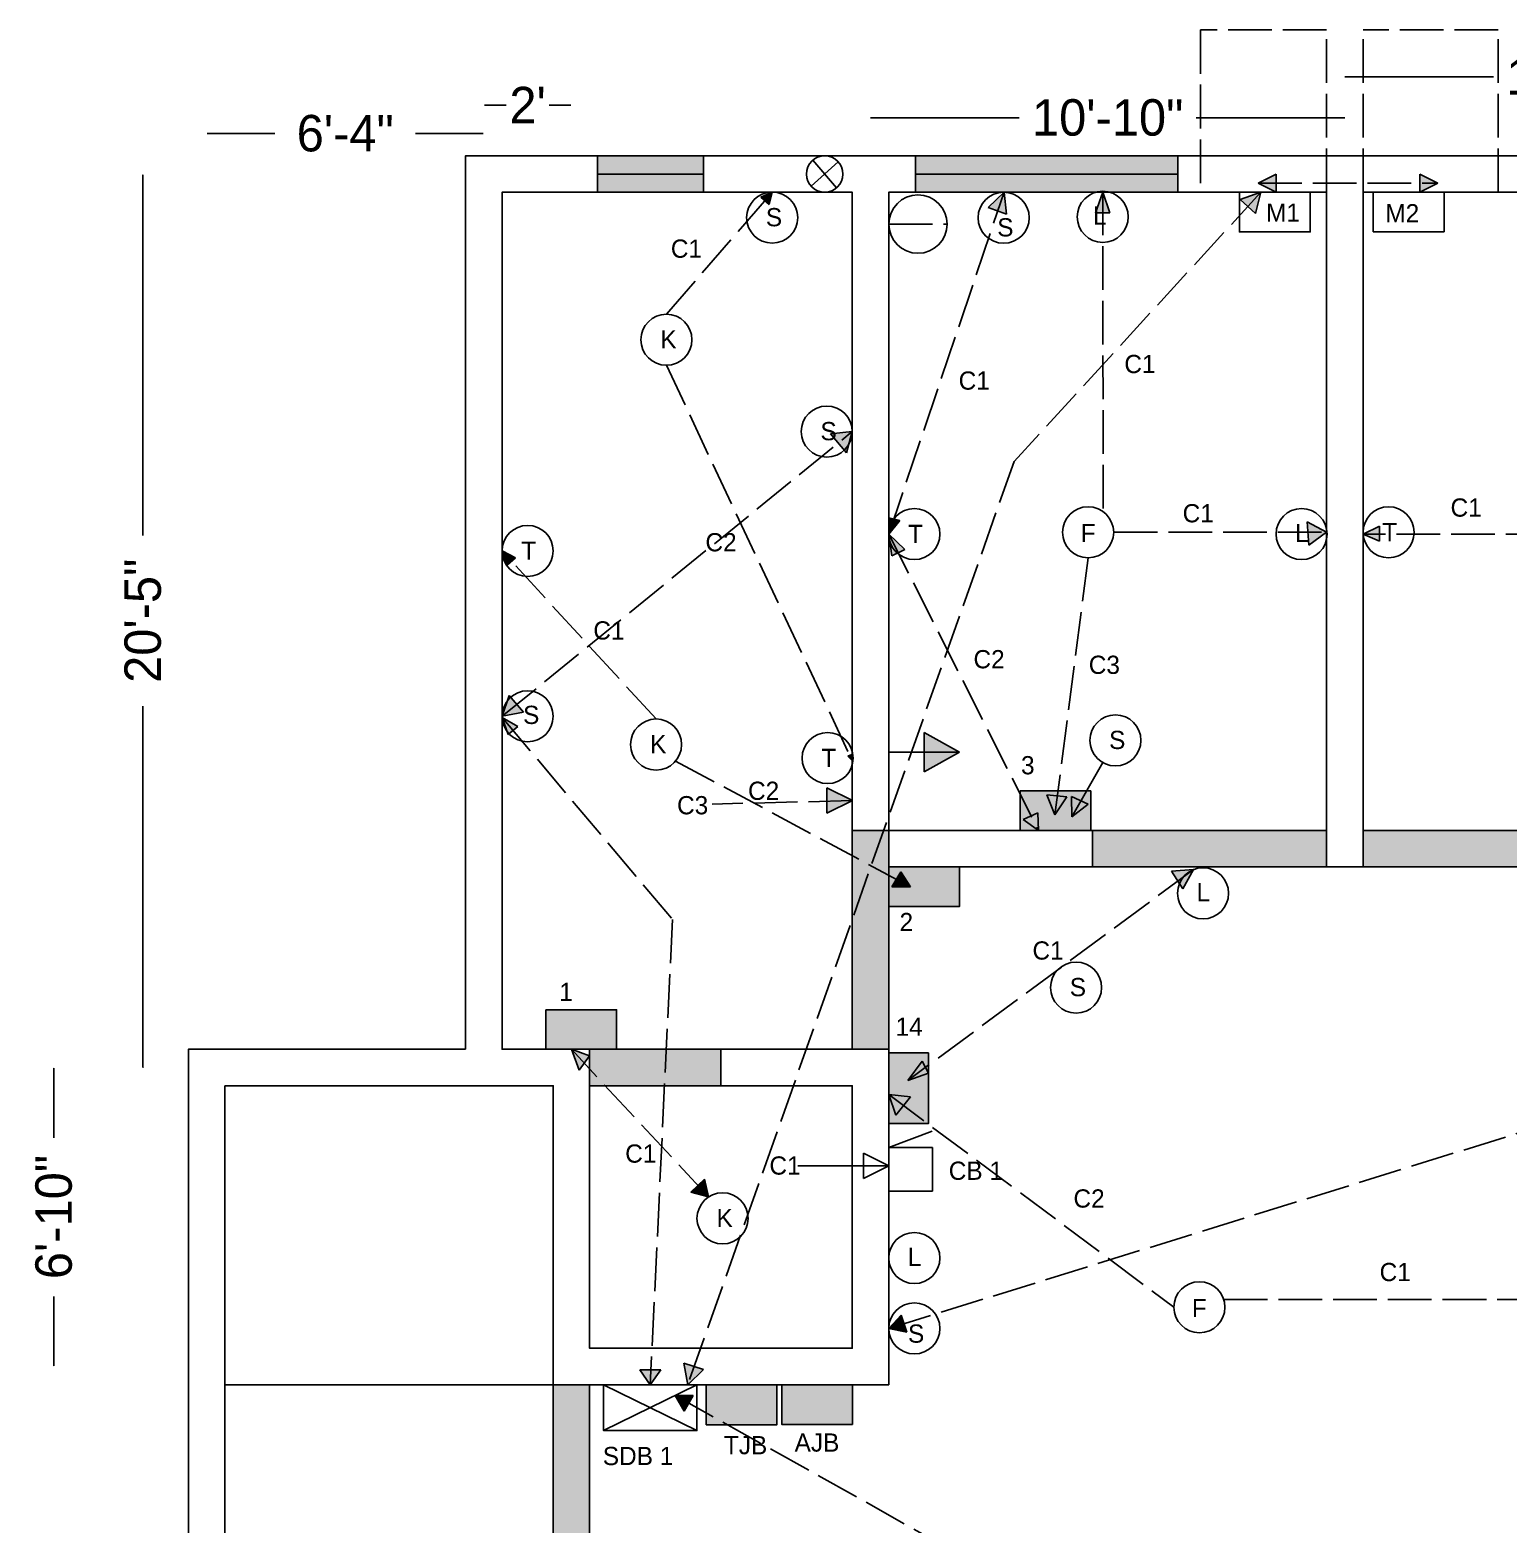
# Model space of a CAD drawing. Header units: feet. Extents: x 145 to 1575, y -322 to 1044.
# Drawn here: x 144.7 to 549.9, y 191.2 to 601 of the extents above; entities that cross this region are included whole.
import ezdxf

# ---------------------------------------------------------------- set-up
doc = ezdxf.new("R2010")
doc.units = ezdxf.units.FT
doc.header["$MEASUREMENT"] = 0
doc.linetypes.add('ACAD_ISO02W100', pattern=[15, 12, -3])
doc.dimstyles.get("Standard").update_dxf_attribs({"dimtxt": 0.18, "dimasz": 0.18, "dimexe": 0.18, "dimexo": 0.0625, "dimgap": 0.09, "dimtad": 0, "dimtih": 1, "dimtoh": 1, "dimdec": 4, "dimzin": 0, "dimdsep": 46, "dimtxsty": 'Standard', "dimcen": 0.09, "dimadec": 0, "dimazin": 0, "dimtfac": 1, "dimtdec": 4, "dimtofl": 0, "dimtmove": 0, "dimatfit": 3, "dimfxl": 0, "dimtolj": 1, "dimtzin": 0, "dimarcsym": 0})

# ---------------------------------------------------------------- blocks, each defined once
blk = doc.blocks.new('*D20')
at = {"color": 0, "lineweight": -2}
for p, q in [((375.13, 576.9), (415.87, 576.9)), ((505.13, 576.9), (464.38, 576.9))]:
    blk.add_line(p, q, dxfattribs=at)
at = {"layer": 'Defpoints', "color": 0}
for p in [(505.13, 576.9), (375.13, 561.45), (505.13, 561.45)]:
    blk.add_point(p, dxfattribs=at)
at = {"color": 0, "insert": (440.13, 576.9), "char_height": 10, "attachment_point": 5}
blk.add_mtext('\\A1;10\'-10"', dxfattribs=at)
blk = doc.blocks.new('_None')
blk = doc.blocks.new('*D21')
at = {"color": 0, "lineweight": -2}
for p, q in [((505.13, 588.13), (545.87, 588.13)), ((635.13, 588.13), (594.38, 588.13))]:
    blk.add_line(p, q, dxfattribs=at)
at = {"layer": 'Defpoints', "color": 0}
for p in [(635.13, 588.13), (505.13, 561.45), (635.13, 561.45)]:
    blk.add_point(p, dxfattribs=at)
at = {"color": 0, "insert": (570.13, 588.13), "char_height": 10, "attachment_point": 5}
blk.add_mtext('\\A1;10\'-10"', dxfattribs=at)
blk = doc.blocks.new('*D23')
at = {"color": 0, "lineweight": -2}
for p, q in [((269.31, 580.36), (275.2, 580.36)), ((292.95, 580.36), (287.05, 580.36))]:
    blk.add_line(p, q, dxfattribs=at)
at = {"color": 0}
for points in [[(269.31, 580.39), (269.31, 580.33), (269.13, 580.36)], [(292.95, 580.39), (292.95, 580.33), (293.13, 580.36)]]:
    blk.add_solid(points, dxfattribs=at)
at = {"layer": 'Defpoints', "color": 0}
for p in [(293.13, 580.36), (269.13, 316.45), (293.13, 316.45)]:
    blk.add_point(p, dxfattribs=at)
at = {"color": 0, "insert": (281.13, 580.36), "char_height": 10, "attachment_point": 5}
blk.add_mtext("\\A1;2'", dxfattribs=at)
blk = doc.blocks.new('*D24')
at = {"color": 0, "lineweight": -2}
for p, q in [((193.31, 572.58), (211.87, 572.58)), ((268.95, 572.58), (250.38, 572.58))]:
    blk.add_line(p, q, dxfattribs=at)
at = {"color": 0}
for points in [[(193.31, 572.61), (193.31, 572.55), (193.13, 572.58)], [(268.95, 572.61), (268.95, 572.55), (269.13, 572.58)]]:
    blk.add_solid(points, dxfattribs=at)
at = {"layer": 'Defpoints', "color": 0}
for p in [(269.13, 572.58), (193.13, 316.45), (269.13, 316.45)]:
    blk.add_point(p, dxfattribs=at)
at = {"color": 0, "insert": (231.13, 572.58), "char_height": 10, "attachment_point": 5}
blk.add_mtext('\\A1;6\'-4"', dxfattribs=at)
blk = doc.blocks.new('_Open')
at = {"color": 0, "linetype": 'ByBlock', "lineweight": -2}
for p, q in [((-1, 0.2), (0, 0)), ((-1, -0.2), (0, 0)), ((0, 0), (-1, 0))]:
    blk.add_line(p, q, dxfattribs=at)
blk = doc.blocks.new('*D35')
at = {"color": 0, "lineweight": -2}
for p, q in [((175.67, 561.27), (175.67, 462.37)), ((175.67, 316.63), (175.67, 415.52))]:
    blk.add_line(p, q, dxfattribs=at)
at = {"color": 0}
blk.add_solid([(175.64, 561.27), (175.7, 561.27), (175.67, 561.45)], dxfattribs=at)
at = {"layer": 'Defpoints', "color": 0}
for p in [(269.13, 561.45), (175.67, 316.45), (269.13, 316.45)]:
    blk.add_point(p, dxfattribs=at)
at = {"color": 0, "lineweight": -2, "xscale": 0.18, "yscale": 0.18, "zscale": 0.18, "rotation": 270}
blk.add_blockref('_Open', (175.67, 316.45), dxfattribs=at)
at = {"color": 0, "insert": (175.67, 438.95), "char_height": 10, "attachment_point": 5, "rotation": 90}
blk.add_mtext('\\A1;20\'-5"', dxfattribs=at)
blk = doc.blocks.new('*D36')
at = {"color": 0, "lineweight": -2}
for p, q in [((151.25, 316.27), (151.25, 297.2)), ((151.25, 234.63), (151.25, 253.69))]:
    blk.add_line(p, q, dxfattribs=at)
at = {"color": 0}
for points in [[(151.22, 316.27), (151.28, 316.27), (151.25, 316.45)], [(151.22, 234.63), (151.28, 234.63), (151.25, 234.45)]]:
    blk.add_solid(points, dxfattribs=at)
at = {"layer": 'Defpoints', "color": 0}
for p in [(293.13, 316.45), (151.25, 234.45), (293.13, 234.45)]:
    blk.add_point(p, dxfattribs=at)
at = {"color": 0, "insert": (151.25, 275.45), "char_height": 10, "attachment_point": 5, "rotation": 90}
blk.add_mtext('\\A1;6\'-10"', dxfattribs=at)

msp = doc.modelspace()

# ---------------------------------------------------------------- hatches: boundary and pattern name
at = {"linetype": 'ACAD_ISO02W100'}
h = msp.add_hatch(color=70, dxfattribs=at)
h.paths.add_polyline_path([(329.29044, 561.44832), (329.29044, 566.44832), (300.24991, 566.44832), (300.24991, 561.44832)])
h.paths.add_polyline_path([(329.29044, 556.44832), (329.29044, 561.44832), (300.24991, 561.44832), (300.24991, 556.44832)])
h.paths.add_polyline_path([(459.39407, 561.44832), (459.39407, 566.44832), (387.43658, 566.44832), (387.43658, 561.44832)])
h.paths.add_polyline_path([(387.43658, 561.44832), (387.43658, 556.44832), (411.50221, 556.44832, -0.00760481), (411.71513, 556.44832), (436.88185, 556.44832, -0.137077422), (440.64923, 556.44832), (459.39407, 556.44832), (459.39407, 561.44832)])
h.paths.add_polyline_path([(624.25099, 561.44832), (624.25099, 566.44832), (570.12527, 566.44832), (570.12527, 561.44832)])
h.paths.add_polyline_path([(570.12527, 561.44832), (570.12527, 556.44832), (620.28316, 556.44832, -0.089970811), (623.13911, 556.44832), (624.25099, 556.44832), (624.25099, 561.44832)])
h.paths.add_polyline_path([(678.12527, -36.01065), (683.12527, -36.01065), (683.12527, 53.44832), (678.12527, 53.44832)])
h.paths.add_polyline_path([(688.12527, 53.44832), (683.12527, 53.44832), (683.12527, -36.01065), (688.12527, -36.01065)])
h.paths.add_polyline_path([(678.12527, 169.44832), (683.12527, 169.44832), (683.12527, 265.44832), (678.12527, 265.44832)])
h.paths.add_polyline_path([(688.12527, 265.44832), (683.12527, 265.44832), (683.12527, 169.44832), (688.12527, 169.44832)])
h.paths.add_polyline_path([(653.82318, -191.55168), (653.82318, -186.55168), (611.84575, -186.55168, -0.000193978), (611.84032, -186.55168), (586.79489, -186.55168), (586.79489, -191.55168)])
h.paths.add_polyline_path([(653.82318, -196.55168), (653.82318, -191.55168), (586.79489, -191.55168), (586.79489, -196.55168)])
h.paths.add_polyline_path([(398.12426, -191.55168), (398.12426, -186.55168), (372.76938, -186.55168, -0.000273873), (372.76171, -186.55168), (325.54055, -186.55168), (325.54055, -191.55168)])
h.paths.add_polyline_path([(325.54055, -191.55168), (325.54055, -196.55168), (398.12426, -196.55168), (398.12426, -191.55168)])
h.paths.add_polyline_path([(275.58287, -191.55168), (275.58287, -186.55168), (209.78864, -186.55168), (209.78864, -191.55168)])
h.paths.add_polyline_path([(209.78864, -191.55168), (209.78864, -196.55168), (275.58287, -196.55168), (275.58287, -191.55168)])
h = msp.add_hatch(color=3, dxfattribs=at)
h.paths.add_polyline_path([(486.32813, 561.44832), (481.32813, 558.94832), (486.32813, 558.94832)])
h.paths.add_polyline_path([(486.32813, 558.94832), (481.32813, 558.94832), (486.32813, 556.44832), (486.32813, 556.44832)])
h.paths.add_polyline_path([(525.65582, 561.44832), (525.65582, 558.94832), (530.65582, 558.94832)])
h.paths.add_polyline_path([(530.65582, 558.94832), (525.65582, 558.94832), (525.65582, 556.44832)])
h = msp.add_hatch(color=3, dxfattribs=at)
h.paths.add_polyline_path([(314.93997, 233.53641), (311.85053, 233.52521), (314.74518, 229.44832)])
h.paths.add_polyline_path([(317.61019, 233.54609), (314.93997, 233.53641), (314.74518, 229.44832)])
h.paths.add_polyline_path([(326.76347, 234.4549), (323.98124, 235.36227), (324.99376, 229.44832)])
h.paths.add_polyline_path([(329.29821, 233.62824), (326.76347, 234.4549), (324.99376, 229.44832)])
h.paths.add_polyline_path([(482.12559, 556.44832), (476.46107, 554.47015), (478.55284, 552.54988)])
h.paths.add_polyline_path([(482.12559, 556.44832), (478.55284, 552.54988), (480.63806, 550.63564)])
h.paths.add_polyline_path([(276.45214, 417.96527, 0.049327273), (275.52183, 416.94897), (274.14399, 412.76293), (278.14637, 416.01783)])
h.paths.add_polyline_path([(276.45214, 417.96527), (276.01989, 418.46214), (275.52183, 416.94897, -0.049327273)])
h.paths.add_polyline_path([(278.14637, 416.01783), (274.14399, 412.76293), (280.02343, 413.86024)])
h.paths.add_polyline_path([(274.13257, 412.43397, 0.000171137), (274.13279, 412.42918), (277.14875, 408.85033), (278.47566, 409.97352)])
h.paths.add_polyline_path([(274.13279, 412.42918), (275.5078, 408.57697, 0.030440973), (276.05651, 407.92577), (277.14875, 408.85033)])
h.paths.add_polyline_path([(275.5078, 408.57697), (275.81362, 407.72017), (276.05651, 407.92577, -0.030440973)])
at = {"linetype": 'ACAD_ISO02W100', "true_color": 0x000000}
h = msp.add_hatch(color=18, dxfattribs=at)
h.paths.add_polyline_path([(348.12218, 556.44832), (345.07697, 555.13362), (346.15467, 554.17601)])
h.paths.add_polyline_path([(348.14972, 556.44832), (348.12218, 556.44832), (346.15467, 554.17601), (347.34618, 553.11727)])
h = msp.add_hatch(color=18, dxfattribs=at)
h.paths.add_polyline_path([(411.71513, 556.44832), (407.39091, 552.28886), (409.99375, 551.34019)])
h.paths.add_polyline_path([(411.71513, 556.44832), (409.99375, 551.34019), (412.3487, 550.48187)])
h.paths.add_polyline_path([(438.76592, 556.44832), (436.83495, 550.78646), (438.77406, 550.78646)])
h.paths.add_polyline_path([(438.76592, 556.44832), (438.77406, 550.78646), (440.7517, 550.78646)])
h = msp.add_hatch(color=18, dxfattribs=at)
h.paths.add_polyline_path([(482.12559, 556.44832), (476.46107, 554.47015), (478.55284, 552.54988)])
h.paths.add_polyline_path([(482.12559, 556.44832), (478.55284, 552.54988), (480.63806, 550.63564)])
at = {"true_color": 0x000000}
h = msp.add_hatch(color=18, dxfattribs=at)
h.paths.add_polyline_path([(276.45214, 417.96527, 0.049327273), (275.52183, 416.94897), (274.14399, 412.76293), (278.14637, 416.01783)])
h.paths.add_polyline_path([(278.14637, 416.01783), (274.14399, 412.76293), (280.02343, 413.86024)])
h.paths.add_polyline_path([(276.01989, 418.46214), (275.52183, 416.94897, -0.049327273), (276.45214, 417.96527)])
h.paths.add_polyline_path([(369.11637, 487.19716, -0.067514951), (367.93466, 485.73262), (368.51498, 485.04137)])
h.paths.add_polyline_path([(369.11637, 487.19716), (370.12527, 490.81371), (370.12527, 490.81912), (366.28578, 487.69667), (367.93466, 485.73262, 0.067514951)])
h.paths.add_polyline_path([(370.12527, 490.81912), (364.15364, 490.23638), (366.28578, 487.69667)])
at = {"linetype": 'ACAD_ISO02W100'}
h = msp.add_hatch(color=3, dxfattribs=at)
h.paths.add_polyline_path([(370.12527, 490.81912), (364.15364, 490.23638), (366.28578, 487.69667)])
h.paths.add_polyline_path([(370.12527, 490.81371), (370.12527, 490.81912), (366.28578, 487.69667), (367.93466, 485.73262, 0.067514951), (369.11637, 487.19716)])
h.paths.add_polyline_path([(369.11637, 487.19716, -0.067514951), (367.93466, 485.73262), (368.51498, 485.04137)])
h = msp.add_hatch(color=104)
h.paths.add_polyline_path([(288.12527, 123.44832), (298.12527, 123.44832), (298.12527, 229.44832), (288.12527, 229.44832)])
h.paths.add_polyline_path([(454.12527, 113.44832), (454.12527, 123.44832), (406.12527, 123.44832), (406.12527, 113.44832)])
h.paths.add_polyline_path([(298.12527, 321.44832), (298.12527, 311.44832), (334.12527, 311.44832), (334.12527, 321.44832)])
h.paths.add_polyline_path([(370.12527, 321.44832), (380.12527, 321.44832), (380.12527, 381.44832), (370.12527, 381.44832)])
h.paths.add_polyline_path([(500.12527, 371.44832), (500.12527, 381.44832), (435.9744, 381.44832), (435.9744, 371.44832)])
h.paths.add_polyline_path([(558.12527, 371.44832), (558.12527, 381.44832), (510.12527, 381.44832), (510.12527, 371.44832)])
h.paths.add_polyline_path([(572.12527, 371.44832), (572.12527, 381.44832), (558.12527, 381.44832), (558.12527, 371.44832)])
h.paths.add_polyline_path([(612.12527, 381.44832), (612.12527, 371.44832), (629.70635, 371.44832), (629.70635, 381.44832)])
h.paths.add_polyline_path([(630.12528, 381.44832), (640.12528, 381.44832), (640.12528, 429.44832), (640.12527, 429.44832), (640.12527, 477.8754), (630.12528, 477.8754)])
h.paths.add_polyline_path([(582.12527, 265.44832), (572.12527, 265.44832), (572.12527, 169.44832), (582.12527, 169.44832)])
h.paths.add_polyline_path([(582.12527, 169.44832), (582.12527, 159.44832), (612.12527, 159.44832), (612.12527, 169.44832)])
h.paths.add_polyline_path([(542.12527, 53.44832), (542.12527, 63.44832), (464.12527, 63.44832), (464.12527, 53.44832)])
h.paths.add_polyline_path([(534.12527, -42.55168), (524.12527, -42.55168), (524.12527, -72.55168), (524.12527, -85.70534), (534.12527, -85.70534), (534.12527, -72.55168)])
at = {"linetype": 'ACAD_ISO02W100', "true_color": 0x000000}
h = msp.add_hatch(color=18, dxfattribs=at)
h.paths.add_polyline_path([(381.48846, 466.857), (380.12527, 467.17272), (380.12527, 462.70655), (380.12527, 462.70654), (380.12528, 462.70654, -0.160015958)])
h.paths.add_polyline_path([(381.52136, 466.84938), (381.48846, 466.857, 0.160015958), (380.12528, 462.70654)])
h.paths.add_polyline_path([(383.17259, 466.46694), (381.52136, 466.84938), (380.12528, 462.70654), (380.12528, 462.70653)])
h = msp.add_hatch(color=18, dxfattribs=at)
h.paths.add_polyline_path([(494.84942, 466.06405), (495.04701, 463.20654), (500.12527, 463.20654)])
h.paths.add_polyline_path([(500.12527, 463.20654), (495.04701, 463.20654), (495.29292, 459.65008)])
h.paths.add_polyline_path([(514.64461, 462.70653), (510.14315, 462.70653), (514.64461, 460.80409)])
h.paths.add_polyline_path([(514.64461, 464.88298), (510.14315, 462.70653), (514.64461, 462.70653)])
h = msp.add_hatch(color=18, dxfattribs=at)
h.paths.add_polyline_path([(380.37324, 460.85991), (380.92379, 456.75991), (382.44723, 457.49925, -0.143962794)])
h.paths.add_polyline_path([(380.12528, 462.70653), (380.37324, 460.85991, 0.143962794), (382.44723, 457.49925), (382.69599, 457.61997)])
h.paths.add_polyline_path([(380.12528, 462.70653), (382.69599, 457.61997), (384.4866, 458.48897)])
h = msp.add_hatch(color=18, dxfattribs=at)
h.paths.add_polyline_path([(274.12528, 458.11493), (274.12528, 458.11493), (275.61125, 454.29369), (276.71714, 455.28419)])
h.paths.add_polyline_path([(277.76034, 456.21853), (274.12528, 458.11493), (274.12528, 458.11493), (276.71714, 455.28419)])
h = msp.add_hatch(color=18, dxfattribs=at)
h.paths.add_polyline_path([(317.61019, 233.54609), (314.93997, 233.53641), (314.74518, 229.44832)])
h.paths.add_polyline_path([(314.93997, 233.53641), (311.85053, 233.52521), (314.74518, 229.44832)])
h.paths.add_polyline_path([(278.47566, 409.97352), (274.13257, 412.43397, 0.000171137), (274.13279, 412.42918), (277.14875, 408.85033)])
h.paths.add_polyline_path([(274.13279, 412.42918), (275.5078, 408.57697, 0.030440973), (276.05651, 407.92577), (277.14875, 408.85033)])
h.paths.add_polyline_path([(275.5078, 408.57697), (275.81362, 407.72017), (276.05651, 407.92577, -0.030440973)])
at = {"true_color": 0x000000}
h = msp.add_hatch(color=18, dxfattribs=at)
h.paths.add_polyline_path([(444.21749, 13.05434), (434.52785, 7.63366), (444.21749, 7.63366)])
h.paths.add_polyline_path([(444.21749, 7.63366), (434.52785, 7.63366), (444.21749, 2.21299)])
h.paths.add_polyline_path([(562.25495, 342.6364), (552.56531, 337.21573), (562.25495, 337.21573)])
h.paths.add_polyline_path([(562.25495, 337.21573), (552.56531, 337.21573), (562.25495, 331.79505)])
h.paths.add_polyline_path([(389.81491, 408.3453), (389.81491, 402.92462), (399.50454, 402.92462)])
h.paths.add_polyline_path([(399.50454, 402.92462), (389.81491, 402.92462), (389.81491, 397.50395)])
h.paths.add_polyline_path([(651.38586, 43.77323), (645.96519, 43.77323), (651.38586, 34.0836)])
h.paths.add_polyline_path([(656.80654, 43.77323), (651.38586, 43.77323), (651.38586, 34.0836)])
at = {"linetype": 'ACAD_ISO02W100', "true_color": 0x000000}
h = msp.add_hatch(color=18, dxfattribs=at)
h.paths.add_polyline_path([(369.95896, 402.3139), (369.42465, 402.07594), (370.12527, 400.58542)])
h.paths.add_polyline_path([(369.42465, 402.07594), (368.85845, 401.82378), (370.12527, 400.58542)])
at = {"linetype": 'ACAD_ISO02W100'}
h = msp.add_hatch(color=253, dxfattribs=at)
h.paths.add_polyline_path([(435.50454, 392.28967), (416.12527, 392.28967), (416.12527, 381.44832), (435.50454, 381.44832)])
h.paths.add_polyline_path([(399.50454, 371.44832), (380.12527, 371.44832), (380.12527, 360.55334), (399.50454, 360.55334)])
h.paths.add_polyline_path([(591.50454, 392.28967), (572.12527, 392.28967), (572.12527, 381.44832), (591.50454, 381.44832)])
h.paths.add_polyline_path([(610.88381, 392.28967), (591.50454, 392.28967), (591.50454, 381.44832), (610.88381, 381.44832)])
h.paths.add_polyline_path([(681.0175, 392.28967), (661.63823, 392.28967), (661.63823, 381.44832), (681.0175, 381.44832)])
h.paths.add_polyline_path([(390.96663, 320.45448), (380.12528, 320.45448), (380.12528, 301.07521), (390.96663, 301.07521)])
h.paths.add_polyline_path([(572.12527, 168.57804), (561.29548, 168.57804), (561.29548, 149.19877), (572.12527, 149.19877)])
h.paths.add_polyline_path([(634.48474, 180.28967), (615.10547, 180.28967), (615.10547, 169.44832), (634.48474, 169.44832)])
h.paths.add_polyline_path([(356.20923, 134.28967), (336.82996, 134.28967), (336.82996, 123.44832), (356.20923, 123.44832)])
h.paths.add_polyline_path([(392.85251, 113.44832), (373.47324, 113.44832), (373.47324, 102.7024), (392.85251, 102.7024)])
h.paths.add_polyline_path([(544.96663, -86.09066), (534.12528, -86.09066), (534.12528, -105.46993), (544.96663, -105.46993)])
h.paths.add_polyline_path([(582.63604, 53.44832), (563.25677, 53.44832), (563.25677, 42.53743), (582.63604, 42.53743)])
at = {"linetype": 'ACAD_ISO02W100', "true_color": 0x000000}
h = msp.add_hatch(color=18, dxfattribs=at)
h.paths.add_polyline_path([(363.16666, 393.14367), (363.16666, 389.45378), (370.12527, 389.62297), (370.12527, 389.66436)])
h.paths.add_polyline_path([(370.12527, 389.62297), (363.16666, 389.45378), (363.16666, 386.14367)])
h = msp.add_hatch(color=18, dxfattribs=at)
h.paths.add_polyline_path([(419.17127, 385.44793), (417.00075, 384.47671), (421.19264, 381.44832)])
h.paths.add_polyline_path([(420.93588, 386.23752), (419.17127, 385.44793), (421.19264, 381.44832)])
h.paths.add_polyline_path([(426.33395, 390.93518), (423.47732, 391.23333), (425.66457, 385.75326)])
h.paths.add_polyline_path([(428.9701, 390.66004), (426.33395, 390.93518), (425.66457, 385.75326)])
at = {"true_color": 0x000000}
h = msp.add_hatch(color=18, dxfattribs=at)
h.paths.add_polyline_path([(432.80334, 389.56181), (430.23261, 390.79598), (430.32237, 385.20653)])
h.paths.add_polyline_path([(432.80334, 389.56181), (430.32237, 385.20653), (434.74007, 388.63201)])
h.paths.add_polyline_path([(585.72586, 389.37477), (582.76554, 390.79598), (582.85529, 385.20653)])
h.paths.add_polyline_path([(669.30891, 389.31499), (667.26554, 390.29598), (667.35529, 384.70653)])
h.paths.add_polyline_path([(669.30891, 389.31499), (667.35529, 384.70653), (671.773, 388.13201)])
h.paths.add_polyline_path([(587.273, 388.63201), (585.72586, 389.37477), (582.85529, 385.20653)])
at = {"linetype": 'ACAD_ISO02W100'}
for color, points in [(253, [(399.50454, 371.44832), (380.12527, 371.44832), (380.12527, 369.14037), (382.18739, 368.03463), (383.39605, 370.10229), (386.07712, 365.9489), (380.96816, 365.9489), (382.18739, 368.03463), (380.12527, 369.14037), (380.12527, 360.55334), (399.50454, 360.55334)]), (92, [(349.47125, 229.44832), (330.09198, 229.44832), (330.09198, 218.49781), (349.47125, 218.49781)]), (130, [(370.16051, 229.4395), (350.78124, 229.44832), (350.78124, 218.59815), (370.16051, 218.59815)])]:
    msp.add_hatch(color=color, dxfattribs=at).paths.add_polyline_path(points)
at = {"linetype": 'ACAD_ISO02W100', "true_color": 0x000000}
h = msp.add_hatch(color=18, dxfattribs=at)
h.paths.add_polyline_path([(382.18739, 368.03463), (380.96816, 365.9489), (386.07712, 365.9489)])
h.paths.add_polyline_path([(383.39605, 370.10229), (382.18739, 368.03463), (386.07712, 365.9489)])
h = msp.add_hatch(color=18, dxfattribs=at)
h.paths.add_polyline_path([(463.64671, 370.6982), (457.66166, 370.27487), (459.37825, 367.54783), (460.83407, 368.62231, -0.126857499)])
h.paths.add_polyline_path([(463.64671, 370.6982), (460.83407, 368.62231, 0.072722166), (459.79715, 366.88234), (460.72977, 365.40074)])
h.paths.add_polyline_path([(463.64671, 370.6982, 0.126857499), (460.83407, 368.62231)])
h.paths.add_polyline_path([(460.83407, 368.62231), (459.37825, 367.54783), (459.79715, 366.88234, -0.072722166)])
msp.add_hatch(color=253).paths.add_polyline_path([(305.50454, 332.28967), (286.12527, 332.28967), (286.12527, 321.44832), (305.50454, 321.44832)])
h = msp.add_hatch(color=18, dxfattribs=at)
h.paths.add_polyline_path([(293.12527, 321.44832), (295.24258, 315.72322), (296.64867, 317.65346)])
h.paths.add_polyline_path([(298.12527, 319.68049), (293.12527, 321.44832), (296.64867, 317.65346)])
h = msp.add_hatch(color=18, dxfattribs=at)
h.paths.add_polyline_path([(390.164, 316.46375), (389.27841, 318.15733), (385.32601, 312.89303)])
h.paths.add_polyline_path([(390.164, 316.46375), (385.32601, 312.89303), (390.96663, 314.92883)])
h = msp.add_hatch(color=18, dxfattribs=at)
h.paths.add_polyline_path([(384.16994, 305.98614), (380.12528, 309.00369), (382.08191, 303.33169)])
h.paths.add_polyline_path([(386.09854, 308.43789), (380.12528, 309.00369), (380.12528, 309.00369), (384.16994, 305.98614)])
h = msp.add_hatch(color=18, dxfattribs=at)
h.paths.add_polyline_path([(329.62434, 285.82743), (327.81519, 284.08574), (330.72628, 280.95037)])
h.paths.add_polyline_path([(327.81519, 284.08574), (325.89459, 282.23674), (330.72628, 280.95037)])
at = {"linetype": 'ACAD_ISO02W100'}
h = msp.add_hatch(color=3, dxfattribs=at)
h.paths.add_polyline_path([(383.51362, 248.56223), (380.14041, 244.90183), (384.28764, 246.1891)])
h.paths.add_polyline_path([(384.28764, 246.1891), (380.14041, 244.90183), (380.12527, 244.8854), (385.02988, 243.91338)])
at = {"linetype": 'ACAD_ISO02W100', "true_color": 0x000000}
h = msp.add_hatch(color=18, dxfattribs=at)
h.paths.add_polyline_path([(324.99376, 229.44832), (326.76347, 234.4549), (323.98124, 235.36227)])
h.paths.add_polyline_path([(324.99376, 229.44832), (329.29821, 233.62824), (326.76347, 234.4549)])
h = msp.add_hatch(color=18, dxfattribs=at)
h.paths.add_polyline_path([(329.29821, 233.62824), (326.76347, 234.4549), (324.99376, 229.44832)])
h.paths.add_polyline_path([(326.76347, 234.4549), (323.98124, 235.36227), (324.99376, 229.44832)])
h = msp.add_hatch(color=18, dxfattribs=at)
h.paths.add_polyline_path([(317.61019, 233.54609), (314.93997, 233.53641), (314.74518, 229.44832)])
h.paths.add_polyline_path([(314.93997, 233.53641), (311.85053, 233.52521), (314.74518, 229.44832)])
at = {"linetype": 'ACAD_ISO02W100'}
h = msp.add_hatch(color=3, dxfattribs=at)
h.paths.add_polyline_path([(326.52807, 226.50381), (321.52807, 226.50381), (325.31354, 224.38682)])
h.paths.add_polyline_path([(325.31354, 224.38682), (321.52807, 226.50381), (324.05175, 222.18744)])

# ---------------------------------------------------------------- linework, layer by layer
for p, q in [((500.12527, 600.96044), (465.53113, 600.96044)), ((465.53113, 600.96044), (465.53113, 556.44832)), ((500.12527, 556.44832), (500.12527, 600.96044)), ((510.12527, 556.44832), (510.12527, 600.97332)), ((547.20209, 600.97332), (510.12527, 600.97332)), ((547.20209, 556.44832), (547.20209, 600.97332)), ((319.16339, 523.00324), (348.16036, 556.49242)), ((345.07697, 555.13362), (348.12218, 556.44832)), ((347.34618, 553.11727), (345.07697, 555.13362)), ((348.16036, 556.49242), (347.34618, 553.11727)), ((380.12527, 462.70654), (411.71513, 556.44832)), ((411.71513, 556.44832), (407.39091, 552.28886)), ((411.71513, 556.44832), (412.3487, 550.48187)), ((438.76592, 556.44832), (436.82916, 550.7695)), ((438.76554, 556.70653), (438.89189, 468.86102)), ((438.76592, 556.44832), (440.7517, 550.78646)), ((482.12559, 556.44832), (476.46107, 554.47015)), ((480.63806, 550.63564), (476.46107, 554.47015)), ((482.12559, 556.44832), (480.63806, 550.63564)), ((412.3487, 550.48187), (407.39091, 552.28886)), ((440.7517, 550.78646), (436.83495, 550.78646)), ((380.12527, 547.71069), (396.12527, 547.71655)), ((319.16339, 509.00324), (370.12527, 400.58542)), ((383.17259, 466.46694), (380.12527, 467.17272)), ((380.12527, 467.17272), (380.12527, 462.70653)), ((380.12528, 462.70653), (383.17259, 466.46694)), ((441.76554, 463.20654), (500.12527, 463.20654)), ((500.12527, 463.20654), (494.84942, 466.06405)), ((495.29292, 459.65008), (494.84942, 466.06405)), ((500.12527, 463.20654), (495.29292, 459.65008)), ((510.14315, 462.70653), (514.64461, 464.88298)), ((514.64461, 464.88298), (514.64461, 460.80409)), ((380.12528, 462.70653), (421.19264, 381.44832)), ((380.12528, 462.70653), (380.92379, 456.75991)), ((384.4866, 458.48897), (380.12528, 462.70653)), ((561.26554, 462.70653), (510.12527, 462.70653)), ((514.64461, 460.80409), (510.14315, 462.70653)), ((274.12527, 458.11493), (275.61125, 454.29369)), ((274.12527, 458.11493), (277.76034, 456.21853)), ((316.33867, 412.01091), (274.12528, 458.11493)), ((277.76034, 456.21853), (275.61125, 454.29369)), ((380.92379, 456.75991), (384.4866, 458.48897)), ((434.76554, 456.20654), (425.66457, 385.75326)), ((274.12527, 412.4381), (278.47566, 409.97352)), ((274.13279, 412.42918), (275.81362, 407.72017)), ((278.47566, 409.97352), (275.81362, 407.72017)), ((368.85845, 401.82378), (369.95896, 402.3139)), ((370.12527, 400.58542), (368.85845, 401.82378)), ((369.95896, 402.3139), (370.12527, 400.58542)), ((321.67603, 400.48182), (386.07712, 365.9489)), ((370.12527, 389.62297), (331.7239, 388.68931)), ((363.16666, 393.14367), (370.16666, 389.64367)), ((363.16666, 393.14367), (363.16666, 386.14367)), ((370.16666, 389.64367), (363.16666, 386.14367)), ((425.66457, 385.75326), (423.47732, 391.23333)), ((423.47732, 391.23333), (428.9701, 390.66004)), ((428.9701, 390.66004), (425.66457, 385.75326)), ((417.00075, 384.47671), (420.93588, 386.23752)), ((420.93588, 386.23752), (421.19264, 381.44832)), ((421.19264, 381.44832), (417.00075, 384.47671)), ((380.96816, 365.9489), (383.39605, 370.10229)), ((383.39605, 370.10229), (386.07712, 365.9489)), ((463.64671, 370.6982), (385.32601, 312.89303)), ((463.64671, 370.6982), (457.66166, 370.27487)), ((457.66166, 370.27487), (460.72977, 365.40074)), ((460.72977, 365.40074), (463.64671, 370.6982)), ((386.07712, 365.9489), (380.96816, 365.9489)), ((380.96816, 365.9489), (380.96816, 365.9489)), ((330.72628, 280.95037), (293.12527, 321.44832)), ((293.12527, 321.44832), (295.24258, 315.72322)), ((298.12527, 319.68049), (293.12527, 321.44832)), ((295.24258, 315.72322), (298.12527, 319.68049)), ((385.32601, 312.89303), (389.27841, 318.15733)), ((389.27841, 318.15733), (390.96663, 314.92883)), ((390.96663, 314.92883), (385.32601, 312.89303)), ((380.12527, 309.00369), (386.09854, 308.43789)), ((380.12528, 309.00369), (458.26554, 250.70654)), ((380.12528, 309.00369), (382.08191, 303.33169)), ((386.09854, 308.43789), (382.08191, 303.33169)), ((373.17441, 292.96799), (380.17441, 289.46799)), ((373.17441, 292.96799), (373.17441, 285.96799)), ((380.17441, 289.46799), (373.17441, 285.96799)), ((325.89459, 282.23674), (329.62434, 285.82743)), ((330.72628, 280.95037), (329.62434, 285.82743)), ((330.72628, 280.95037), (325.89459, 282.23674)), ((471.92462, 252.86446), (572.17173, 252.84961)), ((380.12527, 244.8854), (383.51362, 248.56223)), ((385.02988, 243.91338), (383.51362, 248.56223)), ((380.12527, 244.8854), (385.02988, 243.91338)), ((324.99376, 229.44832), (323.98124, 235.36227)), ((323.98124, 235.36227), (329.29821, 233.62824)), ((324.99376, 229.44832), (329.29821, 233.62824)), ((311.85053, 233.52521), (317.61019, 233.54609)), ((314.74518, 229.44832), (311.85053, 233.52521)), ((314.74518, 229.44832), (317.61019, 233.54609)), ((321.52807, 226.50381), (326.52807, 226.50381)), ((321.52807, 226.50381), (324.05175, 222.18744)), ((324.05175, 222.18744), (326.52807, 226.50381))]:
    msp.add_line(p, q, dxfattribs=at)
for p, q in [((264.12527, 566.44832), (706.12527, 566.44832)), ((264.12527, 566.44832), (264.12527, 321.44832)), ((366.28857, 564.77797), (358.82842, 558.11868)), ((359.30493, 565.24494), (365.81206, 557.65171)), ((481.32813, 558.94832), (486.32813, 561.44832)), ((486.32813, 561.44832), (486.32813, 556.44832)), ((525.65582, 561.44832), (530.65582, 558.94832)), ((525.65582, 556.44832), (525.65582, 561.44832)), ((486.32813, 556.44832), (481.32813, 558.94832)), ((530.65582, 558.94832), (525.65582, 556.44832)), ((274.12527, 556.44832), (370.12527, 556.44832)), ((274.12527, 556.44832), (274.12527, 321.44832)), ((380.12527, 556.44832), (500.12527, 556.44832)), ((510.12527, 556.44832), (630.12527, 556.44832)), ((370.12527, 490.81912), (364.15364, 490.23638)), ((368.51498, 485.04137), (364.15364, 490.23638)), ((370.12722, 490.8207), (368.51498, 485.04137)), ((274.14399, 412.76293), (276.01989, 418.46214)), ((276.01989, 418.46214), (280.02343, 413.86024)), ((274.12527, 412.75943), (280.02343, 413.86024)), ((389.81491, 408.3453), (389.81491, 397.50395)), ((389.81491, 408.3453), (399.50454, 402.92462)), ((380.12528, 402.92462), (399.50454, 402.92462)), ((389.81491, 397.50395), (399.50454, 402.92462)), ((430.32237, 385.20653), (438.78595, 400.06409)), ((430.32237, 385.20653), (430.23261, 390.79598)), ((430.23261, 390.79598), (434.74007, 388.63201)), ((430.32237, 385.20653), (434.74007, 388.63201)), ((264.12527, 321.44832), (188.12527, 321.44832)), ((188.12527, 321.44832), (188.12527, -196.55168)), ((188.12527, 321.44832), (188.12527, -196.55168)), ((298.12527, 311.44832), (298.12527, 321.44832)), ((334.12527, 321.44832), (334.12527, 311.44832)), ((370.12527, 321.44832), (380.12527, 321.44832)), ((264.12527, 311.44832), (198.12527, 311.44832)), ((198.12527, 311.44832), (198.12527, -186.55168)), ((198.12527, 311.44832), (198.12527, -186.55168)), ((380.12527, 294.53066), (392.03387, 298.99507)), ((380.12527, 294.53066), (380.12527, 282.53066)), ((392.12527, 294.53066), (380.12527, 294.53066)), ((392.12527, 282.53066), (392.12527, 294.53066)), ((380.17441, 289.46799), (355.18295, 289.46799)), ((380.12527, 282.53066), (392.12527, 282.53066)), ((288.12527, 229.44832), (288.12527, 207.44832)), ((298.12527, 229.44832), (298.12527, 207.44832)), ((301.95848, 229.44832), (327.53187, 216.90608)), ((301.95848, 216.90608), (327.53187, 229.44832))]:
    msp.add_line(p, q)
at = {"color": 0}
for p, q in [((300.24991, 561.44832), (329.29044, 561.44832)), ((387.43658, 561.44832), (459.39407, 561.44832))]:
    msp.add_line(p, q, dxfattribs=at)
at = {"color": 3, "linetype": 'ACAD_ISO02W100'}
for p, q in [((481.32813, 558.94832), (530.65582, 558.94832)), ((482.12559, 556.44832), (414.49587, 482.65343)), ((274.12527, 412.7477), (370.12722, 490.8207)), ((414.49587, 482.65343), (324.99376, 229.44832)), ((274.12527, 412.4381), (320.82385, 357.02383)), ((320.82385, 357.02383), (314.74518, 229.44832)), ((380.12527, 244.89713), (572.12271, 304.49181)), ((321.52807, 226.50381), (459.39338, 149.40377))]:
    msp.add_line(p, q, dxfattribs=at)
for points in [[(264.12527, 321.44832), (264.12527, 566.44832), (380.12527, 566.44832)], [(370.12527, 566.44832), (510.12527, 566.44832)], [(500.12527, 566.44832), (640.12527, 566.44832)], [(298.12527, 321.44832), (274.12527, 321.44832), (274.12527, 556.44832), (370.12527, 556.44832), (370.12527, 357.44832)], [(370.12527, 371.44832), (370.12527, 556.44832)], [(380.12527, 556.44832), (380.12527, 381.44832)], [(452.12527, 381.44832), (380.12527, 381.44832), (380.12527, 556.44832), (500.12527, 556.44832), (500.12527, 381.44832)], [(510.12527, 556.44832), (510.12527, 371.44832), (500.12527, 371.44832)], [(510.12527, 371.44832), (500.12527, 371.44832), (500.12527, 556.44832)], [(510.12527, 381.44832), (510.12527, 556.44832), (630.12527, 556.44832), (630.12527, 429.44832)], [(380.12527, 371.44832), (380.12527, 357.44832)], [(452.12527, 371.44832), (380.12527, 371.44832)], [(188.12527, 219.44832), (188.12527, 321.44832), (264.12527, 321.44832)], [(274.12527, 321.44832), (298.12527, 321.44832)], [(288.12527, 321.44832), (288.12527, 321.44832), (298.12527, 321.44832)], [(380.12527, 321.44832), (380.12527, 229.44832), (298.12527, 229.44832)], [(370.12527, 321.44832), (334.12527, 321.44832)], [(334.12527, 321.44832), (370.12527, 321.44832)], [(380.12527, 321.44832), (380.12527, 311.44832)], [(288.12527, 311.44832), (264.12527, 311.44832)], [(288.12527, 229.44832), (288.12527, 311.44832)], [(298.12527, 311.44832), (298.12527, 239.44832)], [(334.12527, 311.44832), (370.12527, 311.44832), (370.12527, 239.44832), (298.12527, 239.44832), (298.12527, 311.44832)], [(370.12527, 311.44832), (334.12527, 311.44832)]]:
    msp.add_lwpolyline(points)
for points in [[(300.24991, 566.44832), (329.29044, 566.44832), (329.29044, 556.44832), (300.24991, 556.44832)], [(387.43658, 566.44832), (459.39407, 566.44832), (459.39407, 556.44832), (387.43658, 556.44832)], [(476.24826, 556.44832), (495.62753, 556.44832), (495.62753, 545.59459), (476.24826, 545.59459)], [(512.93835, 556.44832), (532.31762, 556.44832), (532.31762, 545.62091), (512.93835, 545.62091)], [(435.9744, 381.44832), (500.12527, 381.44832), (500.12527, 371.44832), (435.9744, 371.44832)], [(510.12527, 371.44832), (558.12527, 371.44832), (558.12527, 381.44832), (510.12527, 381.44832)], [(286.12527, 332.28967), (305.50454, 332.28967), (305.50454, 321.44832), (286.12527, 321.44832)], [(298.12527, 321.44832), (334.12527, 321.44832), (334.12527, 311.44832), (298.12527, 311.44832)], [(390.96663, 320.45448), (390.96663, 301.07521), (380.12528, 301.07521), (380.12528, 320.45448)], [(198.12527, 311.44832), (288.12527, 311.44832), (288.12527, 229.44832), (198.12527, 229.44832)], [(298.12527, 229.44832), (288.12527, 229.44832), (288.12527, 123.44832), (298.12527, 123.44832)], [(301.95848, 229.44832), (327.53187, 229.44832), (327.53187, 216.90608), (301.95848, 216.90608)], [(330.09198, 229.44832), (349.47125, 229.44832), (349.47125, 218.49781), (330.09198, 218.49781)], [(350.78124, 229.44832), (370.16051, 229.4395), (370.16051, 218.59815), (350.78124, 218.59815)]]:
    msp.add_lwpolyline(points, close=True)
at = {"flags": 128}
for points in [[(416.12527, 392.28967), (435.50454, 392.28967), (435.50454, 381.44832), (416.12527, 381.44832)], [(380.12527, 381.44832), (370.12527, 381.44832), (370.12527, 321.44832), (380.12527, 321.44832)], [(380.12527, 371.44832), (399.50454, 371.44832), (399.50454, 360.55334), (380.12527, 360.55334)]]:
    msp.add_lwpolyline(points, close=True, dxfattribs=at)
for centre, radius in [((362.5585, 561.44832), 5), ((348.16036, 549.49242), 7), ((388.12527, 547.71655), 8), ((411.60867, 549.44913), 7), ((438.76554, 549.70653), 7), ((319.16339, 516.00324), 7), ((363.12722, 490.8207), 7), ((387.12528, 462.70653), 7), ((434.76554, 463.20654), 7), ((493.26554, 462.70653), 7), ((517.12527, 463.20653), 7), ((281.12528, 458.11493), 7), ((281.12527, 412.75357), 7), ((316.33867, 405.01091), 7), ((442.25075, 406.14645), 7), ((363.36272, 401.28381), 7), ((466.26554, 364.20653), 7), ((431.46927, 338.37158), 7), ((334.5497, 275.0868), 7), ((387.12528, 264.20653), 7), ((465.26554, 250.70654), 7), ((387.12527, 244.89126), 7)]:
    msp.add_circle(centre, radius)

# ---------------------------------------------------------------- texts
at = {"color": 3, "char_height": 5, "attachment_point": 1}
for s, insert, width in [('M1', (483.53642, 553.35496), 8.9281506), ('M2', (516.2331, 553.18952), 15.7990023), ('S', (361.39002, 493.44633), 7.2329995), ('S', (279.87981, 415.64371), 7.2329995), ('S', (385.38807, 245.97686), 7.2329995)]:
    msp.add_mtext(s, dxfattribs=dict(at, insert=insert, width=width))
at = {"char_height": 5, "attachment_point": 1}
for s, insert, width in [('S', (346.42315, 552.11806), 7.2329995), ('S', (409.84822, 549.3346), 7.2329995), ('L', (436.12031, 552.57114), 7.2329995), ('K', (317.52464, 518.60895), 7.2329995), ('T', (385.38573, 465.25367), 7.2329995), ('F', (432.69616, 465.50974), 7.2329995), ('L', (491.47144, 465.50029), 7.2329995), ('T', (515.38573, 465.75367), 7.2329995), ('T', (279.38573, 460.66206), 7.2329995), ('K', (314.69992, 407.61663), 7.2329995), ('S', (440.51355, 408.77208), 7.2329995), ('T', (361.62318, 403.83095), 7.2329995), ('3', (416.37051, 401.84008), 15.7990023), ('L', (464.47144, 367.00029), 7.2329995), ('2', (383.07131, 358.83864), 15.7990023), ('S', (429.73206, 340.99721), 7.2329995), ('1', (289.8068, 339.68003), 15.7990023), (' 14', (380.12527, 330.13588), 15.7990023), ('{\\C4;CB 1}', (396.55234, 290.63989), 23.5000027), ('K', (332.91095, 277.69251), 7.2329995), ('L', (385.33117, 267.00029), 7.2329995), ('F', (463.19616, 253.00974), 7.2329995), ('{\\C3;TJB}', (334.92441, 215.39492), 15.7990023), ('{\\C4;AJB}', (354.31477, 216.11235), 15.7990023), ('SDB 1', (301.72936, 212.41769), 22.5488987)]:
    msp.add_mtext(s, dxfattribs=dict(at, insert=insert, width=width))
at = {"linetype": 'ACAD_ISO02W100', "char_height": 5, "width": 10.1284113, "attachment_point": 1}
for s, insert in [('C1', (320.38095, 543.48867)), ('C1', (444.68807, 511.85697)), ('C1', (399.2718, 507.31463)), ('C1', (534.10517, 472.49573)), ('C1', (460.67445, 470.93352)), ('C2', (329.86357, 462.98101)), ('C1', (299.13274, 438.80477)), ('C2', (403.33987, 430.90869)), ('C3', (434.9379, 429.37635)), ('C2', (341.54453, 394.828)), ('C3', (322.08552, 390.87371)), ('C1', (419.51013, 351.03302)), ('C1', (307.86826, 295.34714)), ('C1', (347.40377, 292.07131)), ('C2', (430.74726, 283.03062)), ('C1', (514.66129, 262.86217))]:
    msp.add_mtext(s, dxfattribs=dict(at, insert=insert))

# ---------------------------------------------------------------- dimensions: what is measured, and where the dimension line sits
for p1, p2, distance, override, picture, middle in [((505.12527, 561.44832), (635.12527, 561.44832), 26.68409, {"dimtxt": 10, "dimlunit": 4, "dimblk1": 'None', "dimblk2": 'None', "dimsah": 1, "dimse1": 1, "dimse2": 1}, '*D21', (570.12527, 588.13241)), ((269.12527, 316.44832), (293.12527, 316.44832), 263.91254, {"dimtxt": 10, "dimlunit": 4, "dimse1": 1, "dimse2": 1}, '*D23', (281.12527, 580.36087)), ((375.12527, 561.44832), (505.12527, 561.44832), 15.45299, {"dimtxt": 10, "dimlunit": 4, "dimblk1": 'None', "dimblk2": 'None', "dimsah": 1, "dimse1": 1, "dimse2": 1}, '*D20', (440.12527, 576.90131)), ((193.12527, 316.44832), (269.12527, 316.44832), 256.13436, {"dimtxt": 10, "dimzin": 0, "dimlunit": 4, "dimse1": 1, "dimse2": 1}, '*D24', (231.12527, 572.58268))]:
    dim = msp.add_aligned_dim(p1=p1, p2=p2, distance=distance, dimstyle='Standard', override=override)
    dim.commit()
    dim.dimension.update_dxf_attribs({"geometry": picture, "text_midpoint": middle})
dim = msp.add_linear_dim(base=(175.66989, 316.44832), p1=(269.12527, 561.44832), p2=(269.12527, 316.44832), angle=270, dimstyle='Standard', override={"dimtxt": 10, "dimlunit": 4, "dimblk2": 'Open', "dimsah": 1, "dimse1": 1, "dimse2": 1, "dimsd1": 0})
dim.commit()
dim.dimension.update_dxf_attribs({"geometry": '*D35', "text_midpoint": (175.66989, 438.94832), "dimtype": 161, "text_rotation": 90})
dim = msp.add_aligned_dim(p1=(293.12527, 316.44832), p2=(293.12527, 234.44832), distance=-141.87249, dimstyle='Standard', override={"dimtxt": 10, "dimlunit": 4, "dimse1": 1, "dimse2": 1})
dim.commit()
dim.dimension.update_dxf_attribs({"geometry": '*D36', "text_midpoint": (151.25279, 275.44832), "text_rotation": 90})

doc.saveas('drawing.dxf')
